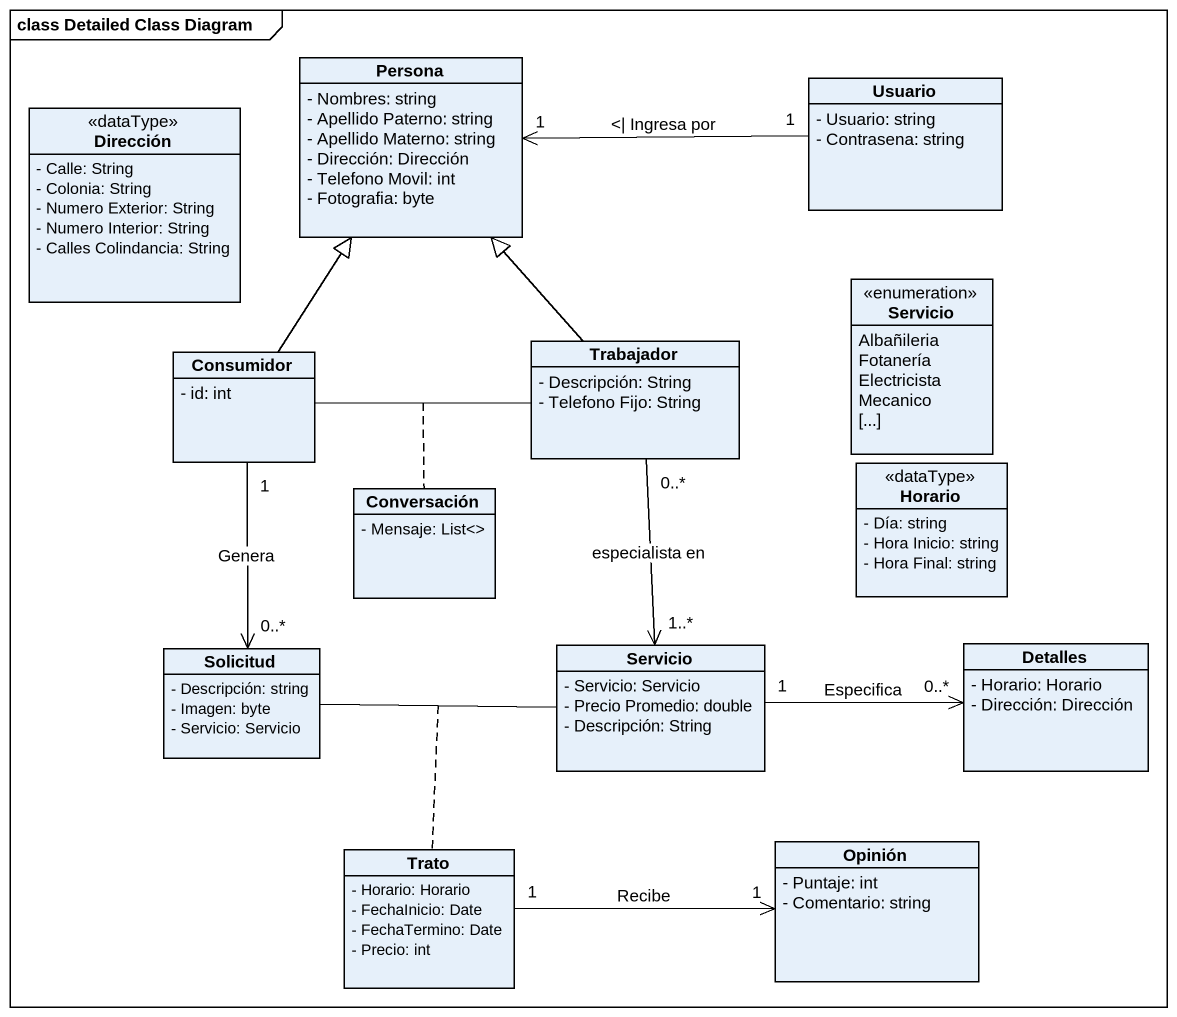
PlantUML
@startuml
mainframe class Detailed Class Diagram
hide circle
hide empty members
skinparam classAttributeIconSize 0
class Persona {
  - Nombres: string
  - Apellido Paterno: string
  - Apellido Materno: string
  - Dirección: Dirección
  - Telefono Movil: int
  - Fotografia: byte
}
class Usuario {
  - Usuario: string
  - Contrasena: string
}
class Dirección <<dataType>> {
  - Calle: String
  - Colonia: String
  - Numero Exterior: String
  - Numero Interior: String
  - Calles Colindancia: String
}
enum Servicio {
  Albañileria
  Fotanería
  Electricista
  Mecanico
  [...]
}
class Consumidor {
  - id: int
}
class Trabajador {
  - Descripción: String
  - Telefono Fijo: String
}
class Conversación {
  - Mensaje: List<>
}
class Horario <<dataType>> {
  - Día: string
  - Hora Inicio: string
  - Hora Final: string
}
class Solicitud {
  - Descripción: string
  - Imagen: byte
  - Servicio: Servicio
}
class "Servicio" as Servicio_2 {
  - Servicio: Servicio
  - Precio Promedio: double
  - Descripción: String
}
class Detalles {
  - Horario: Horario
  - Dirección: Dirección
}
class Trato {
  - Horario: Horario
  - FechaInicio: Date
  - FechaTermino: Date
  - Precio: int
}
class Opinión {
  - Puntaje: int
  - Comentario: string
}
Usuario "1" -left-> "1" Persona : <| Ingresa por
Consumidor -up-|> Persona
Consumidor -right- Trabajador
(Consumidor, Trabajador) .. Conversación
Trabajador -up-|> Persona
Solicitud "0..*" <-up- "1" Consumidor : Genera
Solicitud -right- Servicio_2
(Solicitud, Servicio_2) .. Trato
Servicio_2 "1..*" <-up- "0..*" Trabajador : especialista en
Servicio_2 "1" -right-> "0..*" Detalles : Especifica
Trato "1" -right-> "1" Opinión : Recibe
@enduml
